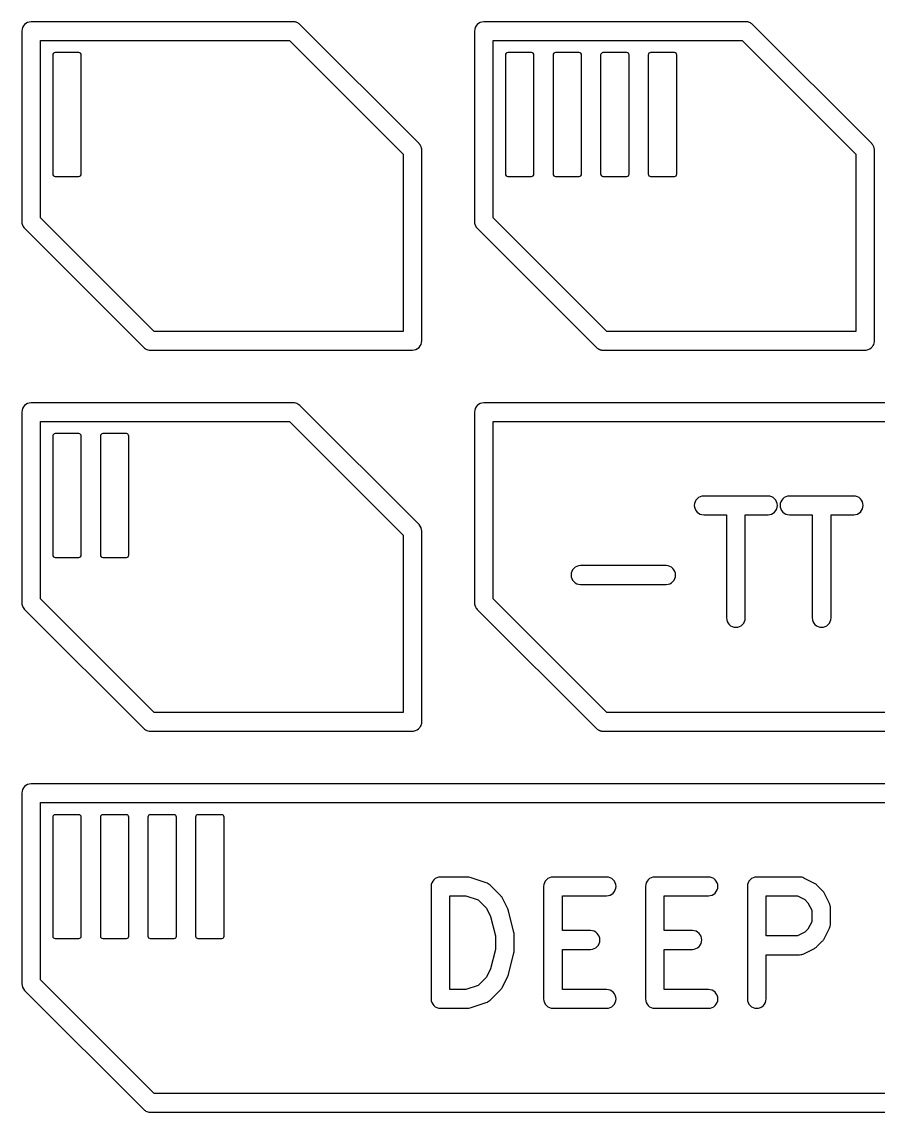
# Model space of a CAD drawing. Header units: millimetres. Extents: x 3 to 62, y 3 to 113.
# Drawn here: x 3.01 to 25.84, y 2.8 to 31.88 of the extents above; entities that cross this region are included whole.
import ezdxf

# ---------------------------------------------------------------- set-up
doc = ezdxf.new("R2010")
doc.units = ezdxf.units.MM
doc.layers.add('Layer_1', color=7, linetype='CONTINUOUS')

msp = doc.modelspace()

# ---------------------------------------------------------------- linework, layer by layer
at = {"layer": 'Layer_1', "color": 7}
for points in [[(10.245573, 31.877388), (3.261005, 31.877388), (3.260476, 31.877388), (3.260476, 31.877388)], [(10.278646, 31.875319), (10.278116, 31.875319)], [(10.310687, 31.86912), (10.310157, 31.86912)], [(10.341696, 31.858266), (10.341167, 31.858782)], [(13.597813, 28.62901), (13.59731, 28.629528), (10.422817, 31.804006), (10.422314, 31.804524)], [(22.310452, 31.877388), (15.325884, 31.877388), (15.325355, 31.877388), (15.325355, 31.877388)], [(22.343525, 31.875319), (22.343022, 31.875319)], [(22.375566, 31.86912), (22.375036, 31.86912)], [(22.406575, 31.858266), (22.406046, 31.858782)], [(25.662692, 28.62901), (25.662189, 28.62901), (25.662189, 28.629528), (22.487696, 31.804006), (22.487193, 31.804524)], [(3.010868, 31.627272), (3.010868, 26.547485)], [(15.075774, 31.627272), (15.075774, 26.547485)], [(3.833245, 30.992715), (3.833245, 27.817719)], [(4.530871, 31.055244), (3.895766, 31.055244)], [(4.593392, 27.817719), (4.593392, 30.992715)], [(15.898124, 30.992715), (15.898124, 27.817719)], [(16.59575, 31.055244), (15.960645, 31.055244)], [(16.658271, 27.817719), (16.658271, 30.992715)], [(17.168334, 30.992715), (17.168334, 27.817719)], [(17.86596, 31.055244), (17.230855, 31.055244)], [(17.928481, 27.817719), (17.928481, 30.992715)], [(18.438518, 30.992715), (18.438518, 27.817719)], [(19.135641, 31.055244), (18.500536, 31.055244)], [(19.198162, 27.817719), (19.198162, 30.992715)], [(19.708225, 30.992715), (19.708225, 27.817719)], [(20.405851, 31.055244), (19.770746, 31.055244)], [(20.468372, 27.817719), (20.468372, 30.992715)], [(13.623663, 28.597487), (13.619535, 28.604205), (13.619006, 28.604724)], [(13.670679, 23.372489), (13.670679, 28.446593)], [(25.735558, 23.372489), (25.735558, 28.446593)], [(3.895766, 27.75519), (4.530871, 27.75519)], [(15.960645, 27.75519), (16.59575, 27.75519)], [(17.230855, 27.75519), (17.86596, 27.75519)], [(18.500536, 27.75519), (19.135641, 27.75519)], [(19.770746, 27.75519), (20.405851, 27.75519)], [(3.043941, 26.422946), (3.04447, 26.42243), (3.047063, 26.418294)], [(3.083734, 26.370754), (6.25873, 23.195758), (6.259259, 23.195758)], [(15.094374, 26.452918), (15.098501, 26.444134)], [(15.148613, 26.370754), (18.323609, 23.195758), (18.324138, 23.195758)], [(6.435472, 23.122376), (13.420569, 23.122376)], [(18.348427, 23.174052), (18.348956, 23.173536)], [(18.397005, 23.145114), (18.406291, 23.140979)], [(18.500351, 23.122376), (18.50551, 23.122376), (25.485448, 23.122376)], [(10.245573, 21.717298), (3.261005, 21.717298), (3.260476, 21.717298), (3.260476, 21.717298)], [(13.59731, 18.469435), (10.422314, 21.644431)], [(46.440739, 21.717298), (46.44021, 21.717298), (15.325884, 21.717298), (15.325355, 21.717298), (15.325355, 21.717298)], [(3.010868, 21.467701), (3.010868, 16.387395)], [(15.075774, 21.467701), (15.075774, 16.387395)], [(3.833245, 20.832625), (3.833245, 17.657629)], [(4.530871, 20.895153), (3.895766, 20.895153)], [(4.593392, 17.657629), (4.593392, 20.832625)], [(5.103455, 20.832625), (5.103455, 17.657629)], [(5.800552, 20.895153), (5.165976, 20.895153)], [(5.863099, 17.657629), (5.863099, 20.832625)], [(22.899043, 19.232696), (22.042773, 19.232696), (22.042244, 19.232696), (21.184942, 19.232696), (21.184942, 19.232696)], [(25.184696, 19.232696), (24.328426, 19.232696), (24.327897, 19.232696), (23.470595, 19.232696), (23.470595, 19.232696)], [(21.184942, 18.732986), (21.792134, 18.732986), (21.792134, 15.982771)], [(22.292354, 15.982771), (22.292354, 18.732986), (22.899043, 18.732986)], [(23.470595, 18.732986), (24.077787, 18.732986), (24.077787, 15.982771)], [(24.578007, 15.982771), (24.578007, 18.732986), (25.184696, 18.732986)], [(13.670679, 13.212399), (13.670679, 18.292705)], [(3.895766, 17.5951), (4.530871, 17.5951)], [(5.165976, 17.5951), (5.800552, 17.5951)], [(20.185189, 17.375475), (17.899536, 17.375475)], [(17.899536, 16.875765), (20.185189, 16.875765)], [(15.094374, 16.292827), (15.098501, 16.284043)], [(3.043941, 16.262855), (3.04447, 16.26234), (3.047063, 16.258204)], [(3.083734, 16.210661), (6.25873, 13.035665), (6.259259, 13.035665)], [(15.148613, 16.210661), (18.323609, 13.035665), (18.324138, 13.035665)], [(6.435472, 12.962286), (13.420569, 12.962286)], [(18.348427, 13.013961), (18.348956, 13.013446)], [(18.397005, 12.985024), (18.406291, 12.980889)], [(18.500351, 12.962286), (18.50551, 12.962286), (49.615735, 12.962286)], [(58.505618, 11.557723), (3.261005, 11.557723), (3.260476, 11.557723), (3.260476, 11.557723)], [(3.010868, 11.307607), (3.010868, 6.227304)], [(3.833245, 10.672534), (3.833245, 7.497538)], [(4.530871, 10.735063), (3.895766, 10.735063)], [(4.593392, 7.497538), (4.593392, 10.672534)], [(5.103455, 10.672534), (5.103455, 7.497538)], [(5.800552, 10.735063), (5.165976, 10.735063)], [(5.863099, 7.497538), (5.863099, 10.672534)], [(6.373136, 10.672534), (6.373136, 7.497538)], [(7.070762, 10.735063), (6.435657, 10.735063)], [(7.133283, 7.497538), (7.133283, 10.672534)], [(7.643346, 10.672534), (7.643346, 7.497538)], [(8.340972, 10.735063), (7.705867, 10.735063)], [(8.403493, 7.497538), (8.403493, 10.672534)], [(14.883713, 9.073148), (14.16955, 9.073151)], [(15.391183, 8.917611), (14.96277, 9.060237)], [(18.597506, 9.073122), (17.169181, 9.073122), (17.169181, 9.073122)], [(21.312074, 9.073122), (19.88322, 9.073122), (19.88322, 9.073122)], [(23.741052, 9.073146), (22.597974, 9.073151)], [(24.138429, 8.903649), (23.852653, 9.046793)], [(13.91944, 8.823036), (13.91944, 5.822707)], [(15.774617, 8.571377), (15.48937, 8.857148)], [(16.91907, 8.823009), (16.91907, 7.394674), (16.91907, 5.82268)], [(19.633613, 8.823009), (19.633613, 7.394674), (19.633613, 5.82268)], [(22.347837, 8.823036), (22.347837, 7.251558), (22.347837, 5.822707)], [(24.34618, 8.713998), (24.203543, 8.856624)], [(15.96427, 8.220495), (15.821633, 8.506266)], [(18.169119, 7.644271), (17.419291, 7.644271), (17.419291, 8.572896), (18.597506, 8.572896)], [(20.883159, 7.644271), (20.133331, 7.644271), (20.133331, 8.572896), (21.312074, 8.572896)], [(24.535833, 8.363114), (24.392693, 8.648884)], [(16.12593, 7.597797), (15.98332, 8.169336)], [(24.562291, 7.823097), (24.562291, 8.251494)], [(24.392693, 7.425188), (24.535833, 7.710959)], [(3.895766, 7.435009), (4.530871, 7.435009)], [(5.165976, 7.435009), (5.800552, 7.435009)], [(6.435657, 7.435009), (7.070762, 7.435009)], [(7.705867, 7.435009), (8.340972, 7.435009)], [(16.133603, 7.108937), (16.133603, 7.537334)], [(24.203543, 7.217451), (24.34618, 7.360593)], [(15.98332, 6.476417), (16.12593, 7.047959)], [(18.597506, 6.072793), (17.419291, 6.072793), (17.419291, 7.144561), (18.169119, 7.144561)], [(21.312074, 6.072793), (20.133331, 6.072793), (20.133331, 7.144561), (20.883159, 7.144561)], [(22.847555, 5.822707), (22.847555, 7.001445), (23.741052, 7.001445)], [(23.852653, 7.027798), (24.138429, 7.17094)], [(15.821633, 6.139489), (15.96427, 6.425257)], [(3.083734, 6.050571), (6.25873, 2.875575)], [(15.48937, 5.789123), (15.774617, 6.074894)], [(14.16955, 5.57311), (14.883713, 5.57311)], [(14.96277, 5.585519), (15.391183, 5.728661)], [(17.169181, 5.573083), (18.597506, 5.573083)], [(19.88322, 5.573083), (21.312074, 5.573083)], [(6.339349, 2.822349), (6.340381, 2.821833)], [(6.397742, 2.805812), (6.402928, 2.80478)], [(6.448383, 2.802711), (61.680614, 2.802711)]]:
    msp.add_lwpolyline(points, dxfattribs=at)
for points in [[(3.510586, 31.377675), (10.141697, 31.377675), (13.170458, 28.348925), (13.170458, 23.622605), (6.538818, 23.622605), (3.510586, 26.650839), (3.510586, 31.377675)], [(15.575465, 31.377675), (22.206576, 31.377675), (25.23584, 28.348409), (25.23584, 23.622605), (18.604226, 23.622605), (15.575465, 26.651355), (15.575465, 31.377675)], [(3.510586, 21.217585), (10.142227, 21.217585), (13.170458, 18.18935), (13.170458, 13.462514), (6.538818, 13.462514), (3.510586, 16.490749), (3.510586, 21.217585)], [(15.575465, 21.217585), (46.337393, 21.217585), (49.365625, 18.18935), (49.365625, 13.462514), (18.604226, 13.462514), (15.575465, 16.491265), (15.575465, 21.217585)], [(3.510586, 11.057495), (58.402272, 11.057495), (61.430503, 8.02926), (61.430503, 3.302421), (6.539347, 3.302421), (3.510586, 6.331174), (3.510586, 11.057495)], [(14.419131, 8.572923), (14.842888, 8.572923), (15.177241, 8.461819), (15.392215, 8.246329), (15.504874, 8.021537), (15.633541, 7.506322), (15.633541, 7.13942), (15.504874, 6.624724), (15.392215, 6.399416), (15.177241, 6.184442), (14.842888, 6.07282), (14.419131, 6.07282)], [(22.847555, 8.572923), (23.681627, 8.572923), (23.878503, 8.474738), (23.963778, 8.388955), (24.062467, 8.192584), (24.062467, 7.882009), (23.963778, 7.685122), (23.878503, 7.599858), (23.681627, 7.501671), (22.847555, 7.501671)]]:
    msp.add_lwpolyline(points, close=True, dxfattribs=at)
for points in [[(3.260476, 31.877388), (3.122512, 31.877172), (3.010804, 31.765236), (3.010868, 31.627272)], [(10.278116, 31.875319), (10.267325, 31.876716), (10.256454, 31.877407), (10.245573, 31.877388)], [(10.310157, 31.86912), (10.299797, 31.871859), (10.289272, 31.87393), (10.278646, 31.875319)], [(10.341167, 31.858782), (10.331239, 31.862879), (10.321058, 31.866332), (10.310687, 31.86912)], [(10.422314, 31.804524), (10.399203, 31.827524), (10.371816, 31.845781), (10.341696, 31.858266)], [(15.325355, 31.877388), (15.187402, 31.877157), (15.075709, 31.765225), (15.075774, 31.627272)], [(22.343022, 31.875319), (22.332222, 31.876717), (22.321342, 31.877408), (22.310452, 31.877388)], [(22.375036, 31.86912), (22.364676, 31.871859), (22.354151, 31.87393), (22.343525, 31.875319)], [(22.406046, 31.858782), (22.396118, 31.862879), (22.385937, 31.866332), (22.375566, 31.86912)], [(22.487193, 31.804524), (22.464082, 31.827524), (22.436695, 31.845781), (22.406575, 31.858266)], [(3.895766, 31.055244), (3.861238, 31.055252), (3.833245, 31.027251), (3.833245, 30.992715)], [(4.593392, 30.992715), (4.593392, 31.027251), (4.565399, 31.055252), (4.530871, 31.055244)], [(15.960645, 31.055244), (15.926117, 31.055252), (15.898124, 31.027251), (15.898124, 30.992715)], [(16.658271, 30.992715), (16.658271, 31.027251), (16.630278, 31.055252), (16.59575, 31.055244)], [(17.230855, 31.055244), (17.196327, 31.055252), (17.168334, 31.027251), (17.168334, 30.992715)], [(17.928481, 30.992715), (17.928481, 31.027251), (17.900488, 31.055252), (17.86596, 31.055244)], [(18.500536, 31.055244), (18.466193, 31.054979), (18.438491, 31.027055), (18.438518, 30.992715)], [(19.198162, 30.992715), (19.198162, 31.027251), (19.170169, 31.055252), (19.135641, 31.055244)], [(19.770746, 31.055244), (19.736218, 31.055252), (19.708225, 31.027251), (19.708225, 30.992715)], [(20.468372, 30.992715), (20.468372, 31.027251), (20.440379, 31.055252), (20.405851, 31.055244)], [(13.608158, 28.616609), (13.604844, 28.620853), (13.601394, 28.624989), (13.597813, 28.62901)], [(13.619006, 28.604724), (13.615519, 28.608801), (13.611901, 28.612765), (13.608158, 28.616609)], [(13.638135, 28.575784), (13.633692, 28.583265), (13.628861, 28.59051), (13.623663, 28.597487)], [(13.653111, 28.545812), (13.648795, 28.556126), (13.643792, 28.566139), (13.638135, 28.575784)], [(13.662424, 28.516872), (13.65991, 28.526698), (13.656799, 28.536363), (13.653111, 28.545812)], [(13.666552, 28.496202), (13.665467, 28.503147), (13.66409, 28.510043), (13.662424, 28.516872)], [(13.669144, 28.480182), (13.668454, 28.485549), (13.667589, 28.490892), (13.666552, 28.496202)], [(25.67354, 28.616609), (25.670061, 28.620861), (25.666443, 28.624996), (25.662692, 28.62901)], [(25.683885, 28.604724), (25.680562, 28.608793), (25.677112, 28.612757), (25.67354, 28.616609)], [(25.703014, 28.575784), (25.697316, 28.585862), (25.690924, 28.595532), (25.683885, 28.604724)], [(25.71799, 28.545812), (25.713674, 28.556126), (25.708671, 28.566139), (25.703014, 28.575784)], [(25.727303, 28.516872), (25.724789, 28.526698), (25.721678, 28.536363), (25.71799, 28.545812)], [(25.734023, 28.480182), (25.7327, 28.492562), (25.730454, 28.504826), (25.727303, 28.516872)], [(13.669647, 28.467262), (13.669591, 28.471572), (13.669423, 28.47588), (13.669144, 28.480182)], [(13.670679, 28.446593), (13.670621, 28.453494), (13.670276, 28.46039), (13.669647, 28.467262)], [(25.734526, 28.467262), (25.73447, 28.471572), (25.734302, 28.47588), (25.734023, 28.480182)], [(25.735558, 28.446593), (25.7355, 28.453494), (25.735155, 28.46039), (25.734526, 28.467262)], [(3.833245, 27.817719), (3.833245, 27.783183), (3.861238, 27.755182), (3.895766, 27.75519)], [(4.530871, 27.75519), (4.565399, 27.755182), (4.593392, 27.783183), (4.593392, 27.817719)], [(15.898124, 27.817719), (15.898124, 27.783183), (15.926117, 27.755182), (15.960645, 27.75519)], [(16.59575, 27.75519), (16.630278, 27.755182), (16.658271, 27.783183), (16.658271, 27.817719)], [(17.168334, 27.817719), (17.168334, 27.783183), (17.196327, 27.755182), (17.230855, 27.75519)], [(17.86596, 27.75519), (17.900488, 27.755182), (17.928481, 27.783183), (17.928481, 27.817719)], [(18.438518, 27.817719), (18.438491, 27.783379), (18.466193, 27.755457), (18.500536, 27.75519)], [(19.135641, 27.75519), (19.170169, 27.755182), (19.198162, 27.783183), (19.198162, 27.817719)], [(19.708225, 27.817719), (19.708225, 27.783183), (19.736218, 27.755182), (19.770746, 27.75519)], [(20.405851, 27.75519), (20.440379, 27.755182), (20.468372, 27.783183), (20.468372, 27.817719)], [(3.010868, 26.547485), (3.010958, 26.543693), (3.011135, 26.539903), (3.011397, 26.536119)], [(3.011397, 26.536119), (3.011601, 26.531286), (3.011945, 26.526461), (3.012429, 26.521649)], [(3.012429, 26.521649), (3.013109, 26.516109), (3.013973, 26.510594), (3.015022, 26.505112)], [(3.015022, 26.505112), (3.018014, 26.487593), (3.022866, 26.470443), (3.029495, 26.453952)], [(15.075774, 26.547485), (15.075863, 26.543865), (15.07603, 26.540247), (15.076276, 26.536635)], [(15.076276, 26.536635), (15.07646, 26.531458), (15.076804, 26.526288), (15.077308, 26.521133)], [(15.077308, 26.521133), (15.07801, 26.515939), (15.078874, 26.510768), (15.079901, 26.505628)], [(15.079901, 26.505628), (15.082784, 26.487582), (15.087637, 26.469906), (15.094374, 26.452918)], [(3.029495, 26.453952), (3.03096, 26.450473), (3.032504, 26.447027), (3.034125, 26.443618)], [(3.034125, 26.443618), (3.03708, 26.436581), (3.040355, 26.429683), (3.043941, 26.422946)], [(3.047063, 26.418294), (3.057333, 26.401032), (3.069645, 26.38507), (3.083734, 26.370754)], [(15.098501, 26.444134), (15.10147, 26.437273), (15.104746, 26.430548), (15.108317, 26.42398)], [(15.108317, 26.42398), (15.110472, 26.420481), (15.112713, 26.417035), (15.115038, 26.413646)], [(15.115038, 26.413646), (15.124634, 26.398168), (15.135893, 26.383786), (15.148613, 26.370754)], [(13.597457, 23.1956), (13.644368, 23.242512), (13.670709, 23.306146), (13.670679, 23.372489)], [(25.702485, 23.247434), (25.72429, 23.285496), (25.735696, 23.328624), (25.735558, 23.372489)], [(6.259259, 23.195758), (6.290179, 23.164834), (6.328669, 23.142561), (6.370887, 23.131163)], [(6.370887, 23.131163), (6.39194, 23.125428), (6.413652, 23.122474), (6.435472, 23.122376)], [(13.420569, 23.122376), (13.486912, 23.122347), (13.550546, 23.148688), (13.597457, 23.1956)], [(18.324138, 23.195758), (18.331754, 23.188002), (18.339868, 23.180752), (18.348427, 23.174052)], [(18.348956, 23.173536), (18.357523, 23.167111), (18.366493, 23.161243), (18.375811, 23.155968)], [(18.375811, 23.155968), (18.382699, 23.152015), (18.389772, 23.148393), (18.397005, 23.145114)], [(18.406291, 23.140979), (18.41191, 23.13888), (18.417602, 23.136985), (18.423357, 23.135296)], [(18.423357, 23.135296), (18.427457, 23.13381), (18.431594, 23.132432), (18.435766, 23.131163)], [(18.435766, 23.131163), (18.441743, 23.129735), (18.447771, 23.128527), (18.453837, 23.127543)], [(18.453837, 23.127543), (18.458463, 23.126377), (18.463122, 23.125343), (18.467807, 23.124443)], [(18.467807, 23.124443), (18.473992, 23.123868), (18.480196, 23.123523), (18.486407, 23.123411)], [(18.486407, 23.123411), (18.491044, 23.122936), (18.495694, 23.122591), (18.500351, 23.122376)], [(25.485448, 23.122376), (25.496506, 23.122333), (25.507554, 23.123023), (25.518521, 23.124443)], [(25.518521, 23.124443), (25.584123, 23.133166), (25.64359, 23.167545), (25.683885, 23.220044)], [(25.683885, 23.220044), (25.690683, 23.228753), (25.696897, 23.237903), (25.702485, 23.247434)], [(3.260476, 21.717298), (3.122715, 21.717082), (3.01109, 21.605461), (3.010868, 21.467701)], [(10.310157, 21.709029), (10.289082, 21.714589), (10.267369, 21.717369), (10.245573, 21.717298)], [(10.422314, 21.644431), (10.391247, 21.675436), (10.352565, 21.697715), (10.310157, 21.709029)], [(15.325355, 21.717298), (15.187604, 21.717067), (15.075995, 21.605451), (15.075774, 21.467701)], [(3.895766, 20.895153), (3.861238, 20.895161), (3.833245, 20.867161), (3.833245, 20.832625)], [(4.593392, 20.832625), (4.593392, 20.867161), (4.565399, 20.895161), (4.530871, 20.895153)], [(5.165976, 20.895153), (5.131448, 20.895161), (5.103455, 20.867161), (5.103455, 20.832625)], [(5.863099, 20.832625), (5.863099, 20.867171), (5.835106, 20.895177), (5.800552, 20.895153)], [(21.184942, 19.232696), (21.046985, 19.232758), (20.935054, 19.121056), (20.934832, 18.983099)], [(23.149153, 18.983099), (23.148931, 19.121056), (23.037, 19.232758), (22.899043, 19.232696)], [(23.470595, 19.232696), (23.332638, 19.232758), (23.220707, 19.121056), (23.220485, 18.983099)], [(25.434807, 18.983099), (25.434585, 19.121056), (25.322653, 19.232758), (25.184696, 19.232696)], [(20.934832, 18.983099), (20.934802, 18.916757), (20.961143, 18.853122), (21.008054, 18.80621)], [(23.075931, 18.80621), (23.122843, 18.853122), (23.149184, 18.916757), (23.149153, 18.983099)], [(23.220485, 18.983099), (23.220455, 18.916757), (23.246796, 18.853122), (23.293707, 18.80621)], [(25.361584, 18.80621), (25.408496, 18.853122), (25.434837, 18.916757), (25.434807, 18.983099)], [(21.008054, 18.80621), (21.054965, 18.759299), (21.118599, 18.732957), (21.184942, 18.732986)], [(22.899043, 18.732986), (22.965386, 18.732957), (23.02902, 18.759299), (23.075931, 18.80621)], [(23.293707, 18.80621), (23.340618, 18.759299), (23.404252, 18.732957), (23.470595, 18.732986)], [(25.184696, 18.732986), (25.251039, 18.732957), (25.314673, 18.759299), (25.361584, 18.80621)], [(13.670679, 18.292705), (13.670628, 18.359014), (13.644237, 18.422586), (13.59731, 18.469435)], [(3.833245, 17.657629), (3.833245, 17.623093), (3.861238, 17.595092), (3.895766, 17.5951)], [(4.530871, 17.5951), (4.565399, 17.595092), (4.593392, 17.623093), (4.593392, 17.657629)], [(5.103455, 17.657629), (5.103455, 17.623093), (5.131448, 17.595092), (5.165976, 17.5951)], [(5.800552, 17.5951), (5.835106, 17.595076), (5.863099, 17.623082), (5.863099, 17.657629)], [(17.899536, 17.375475), (17.761578, 17.375536), (17.649647, 17.263835), (17.649425, 17.125878)], [(20.435299, 17.125878), (20.435077, 17.263835), (20.323146, 17.375536), (20.185189, 17.375475)], [(17.649425, 17.125878), (17.649395, 17.059535), (17.675736, 16.9959), (17.722647, 16.948989)], [(17.722647, 16.948989), (17.769559, 16.902077), (17.833193, 16.875735), (17.899536, 16.875765)], [(20.185189, 16.875765), (20.251532, 16.875735), (20.315166, 16.902077), (20.362077, 16.948989)], [(20.362077, 16.948989), (20.408988, 16.9959), (20.435329, 17.059535), (20.435299, 17.125878)], [(3.010868, 16.387395), (3.010958, 16.383601), (3.011135, 16.379811), (3.011397, 16.376026)], [(3.011397, 16.376026), (3.011601, 16.371194), (3.011945, 16.36637), (3.012429, 16.361558)], [(3.012429, 16.361558), (3.013109, 16.356019), (3.013973, 16.350503), (3.015022, 16.345022)], [(3.015022, 16.345022), (3.018014, 16.327503), (3.022866, 16.310352), (3.029495, 16.293862)], [(3.029495, 16.293862), (3.03096, 16.290383), (3.032504, 16.286937), (3.034125, 16.283527)], [(3.034125, 16.283527), (3.03708, 16.276491), (3.040355, 16.269593), (3.043941, 16.262855)], [(15.075774, 16.387395), (15.075863, 16.383775), (15.07603, 16.380157), (15.076276, 16.376544)], [(15.076276, 16.376544), (15.076459, 16.371367), (15.076804, 16.366196), (15.077308, 16.36104)], [(15.077308, 16.36104), (15.07801, 16.355846), (15.078874, 16.350677), (15.079901, 16.345538)], [(15.079901, 16.345538), (15.082784, 16.327491), (15.087637, 16.309816), (15.094374, 16.292827)], [(15.098501, 16.284043), (15.10147, 16.277182), (15.104746, 16.270458), (15.108317, 16.26389)], [(3.047063, 16.258204), (3.057332, 16.240941), (3.069645, 16.224978), (3.083734, 16.210661)], [(15.108317, 16.26389), (15.110472, 16.26039), (15.112713, 16.256943), (15.115038, 16.253553)], [(15.115038, 16.253553), (15.124634, 16.238075), (15.135893, 16.223693), (15.148613, 16.210661)], [(21.792134, 15.982771), (21.792103, 15.916427), (21.818443, 15.852792), (21.865355, 15.80588)], [(21.865355, 15.80588), (21.912266, 15.758968), (21.975901, 15.732625), (22.042244, 15.732655)], [(22.042244, 15.732655), (22.108587, 15.732625), (22.172222, 15.758968), (22.219133, 15.80588)], [(22.219133, 15.80588), (22.266044, 15.852792), (22.292385, 15.916427), (22.292354, 15.982771)], [(24.077787, 15.982771), (24.077756, 15.916427), (24.104097, 15.852792), (24.151008, 15.80588)], [(24.151008, 15.80588), (24.197919, 15.758968), (24.261554, 15.732625), (24.327897, 15.732655)], [(24.327897, 15.732655), (24.39424, 15.732625), (24.457875, 15.758968), (24.504786, 15.80588)], [(24.504786, 15.80588), (24.551698, 15.852792), (24.578038, 15.916427), (24.578007, 15.982771)], [(13.619006, 13.059954), (13.625804, 13.068663), (13.632018, 13.077813), (13.637606, 13.087344)], [(13.637606, 13.087344), (13.659411, 13.125405), (13.670817, 13.168534), (13.670679, 13.212399)], [(6.259259, 13.035665), (6.290179, 13.004741), (6.328669, 12.982468), (6.370887, 12.97107)], [(6.370887, 12.97107), (6.39194, 12.965336), (6.413652, 12.962383), (6.435472, 12.962286)], [(13.420569, 12.962286), (13.431627, 12.962242), (13.442675, 12.962933), (13.453642, 12.964352)], [(13.453642, 12.964352), (13.519244, 12.973076), (13.578711, 13.007455), (13.619006, 13.059954)], [(18.324138, 13.035665), (18.331754, 13.02791), (18.339868, 13.02066), (18.348427, 13.013961)], [(18.348956, 13.013446), (18.357522, 13.007019), (18.366493, 13.00115), (18.375811, 12.995875)], [(18.375811, 12.995875), (18.3827, 12.991923), (18.389772, 12.988302), (18.397005, 12.985024)], [(18.406291, 12.980889), (18.41191, 12.97879), (18.417602, 12.976894), (18.423357, 12.975205)], [(18.423357, 12.975205), (18.427457, 12.973719), (18.431594, 12.97234), (18.435766, 12.97107)], [(18.435766, 12.97107), (18.441743, 12.969643), (18.447771, 12.968436), (18.453837, 12.967453)], [(18.453837, 12.967453), (18.458463, 12.966286), (18.463122, 12.965252), (18.467807, 12.964352)], [(18.467807, 12.964352), (18.473992, 12.963777), (18.480196, 12.963433), (18.486407, 12.96332)], [(18.486407, 12.96332), (18.491044, 12.962845), (18.495694, 12.962501), (18.500351, 12.962286)], [(3.260476, 11.557723), (3.122512, 11.557507), (3.010804, 11.445571), (3.010868, 11.307607)], [(3.895766, 10.735063), (3.861238, 10.735071), (3.833245, 10.70707), (3.833245, 10.672534)], [(4.593392, 10.672534), (4.593392, 10.70707), (4.565399, 10.735071), (4.530871, 10.735063)], [(5.165976, 10.735063), (5.131448, 10.735071), (5.103455, 10.70707), (5.103455, 10.672534)], [(5.863099, 10.672534), (5.863099, 10.707081), (5.835106, 10.735087), (5.800552, 10.735063)], [(6.435657, 10.735063), (6.401129, 10.735071), (6.373136, 10.70707), (6.373136, 10.672534)], [(7.133283, 10.672534), (7.133283, 10.70707), (7.10529, 10.735071), (7.070762, 10.735063)], [(7.705867, 10.735063), (7.671339, 10.735071), (7.643346, 10.70707), (7.643346, 10.672534)], [(8.403493, 10.672534), (8.403493, 10.70707), (8.3755, 10.735071), (8.340972, 10.735063)], [(14.16955, 9.073151), (14.103209, 9.073174), (14.039578, 9.04683), (13.992669, 8.999919)], [(14.96277, 9.060237), (14.937283, 9.068762), (14.910588, 9.073122), (14.883713, 9.073148)], [(17.169181, 9.073122), (17.10284, 9.073145), (17.03921, 9.046801), (16.9923, 8.999891)], [(18.774394, 8.999898), (18.727483, 9.04681), (18.663848, 9.073152), (18.597506, 9.073122)], [(19.88322, 9.073122), (19.745264, 9.072892), (19.633563, 8.960966), (19.633613, 8.823009)], [(21.488962, 8.999898), (21.442051, 9.04681), (21.378417, 9.073152), (21.312074, 9.073122)], [(22.597974, 9.073151), (22.531628, 9.073181), (22.467991, 9.04684), (22.421075, 8.999928)], [(23.852653, 9.046793), (23.817997, 9.064105), (23.779792, 9.073126), (23.741052, 9.073146)], [(13.992669, 8.999919), (13.945759, 8.953008), (13.919416, 8.889377), (13.91944, 8.823036)], [(15.48937, 8.857148), (15.461799, 8.884677), (15.428176, 8.905382), (15.391183, 8.917611)], [(16.9923, 8.999891), (16.94539, 8.95298), (16.919047, 8.88935), (16.91907, 8.823009)], [(18.847616, 8.823009), (18.847646, 8.889352), (18.821305, 8.952986), (18.774394, 8.999898)], [(18.774394, 8.64612), (18.821305, 8.693032), (18.847646, 8.756666), (18.847616, 8.823009)], [(21.562185, 8.823009), (21.562215, 8.889352), (21.535874, 8.952986), (21.488962, 8.999898)], [(21.488962, 8.64612), (21.535874, 8.693032), (21.562215, 8.756666), (21.562185, 8.823009)], [(22.421075, 8.999928), (22.37416, 8.953017), (22.347813, 8.889381), (22.347837, 8.823036)], [(24.203543, 8.856624), (24.184514, 8.875706), (24.162526, 8.891585), (24.138429, 8.903649)], [(15.821633, 8.506266), (15.809572, 8.530362), (15.793695, 8.552349), (15.774617, 8.571377)], [(18.597506, 8.572896), (18.663848, 8.572867), (18.727483, 8.599208), (18.774394, 8.64612)], [(21.312074, 8.572896), (21.378417, 8.572867), (21.442051, 8.599208), (21.488962, 8.64612)], [(24.392693, 8.648884), (24.380785, 8.672945), (24.36508, 8.694932), (24.34618, 8.713998)], [(15.98332, 8.169336), (15.978856, 8.187033), (15.972468, 8.204189), (15.96427, 8.220495)], [(24.562291, 8.251494), (24.562242, 8.290248), (24.553184, 8.32846), (24.535833, 8.363114)], [(16.133603, 7.537334), (16.13352, 7.557726), (16.130944, 7.578031), (16.12593, 7.597797)], [(18.41923, 7.394674), (18.419008, 7.532631), (18.307076, 7.644332), (18.169119, 7.644271)], [(21.133269, 7.394674), (21.133047, 7.532631), (21.021116, 7.644332), (20.883159, 7.644271)], [(24.535833, 7.710959), (24.553262, 7.745769), (24.562322, 7.784168), (24.562291, 7.823097)], [(3.833245, 7.497538), (3.833245, 7.463002), (3.861238, 7.435001), (3.895766, 7.435009)], [(4.530871, 7.435009), (4.565399, 7.435001), (4.593392, 7.463002), (4.593392, 7.497538)], [(5.103455, 7.497538), (5.103455, 7.463002), (5.131448, 7.435001), (5.165976, 7.435009)], [(5.800552, 7.435009), (5.835106, 7.434985), (5.863099, 7.462992), (5.863099, 7.497538)], [(6.373136, 7.497538), (6.373136, 7.463002), (6.401129, 7.435001), (6.435657, 7.435009)], [(7.070762, 7.435009), (7.10529, 7.435001), (7.133283, 7.463002), (7.133283, 7.497538)], [(7.643346, 7.497538), (7.643346, 7.463002), (7.671339, 7.435001), (7.705867, 7.435009)], [(8.340972, 7.435009), (8.3755, 7.435001), (8.403493, 7.463002), (8.403493, 7.497538)], [(18.346007, 7.217785), (18.392919, 7.264696), (18.41926, 7.328331), (18.41923, 7.394674)], [(21.060047, 7.217785), (21.106958, 7.264696), (21.133299, 7.328331), (21.133269, 7.394674)], [(24.34618, 7.360593), (24.365034, 7.379502), (24.380738, 7.40131), (24.392693, 7.425188)], [(16.12593, 7.047959), (16.130986, 7.067892), (16.133563, 7.088373), (16.133603, 7.108937)], [(18.169119, 7.144561), (18.235462, 7.144531), (18.299096, 7.170873), (18.346007, 7.217785)], [(20.883159, 7.144561), (20.949502, 7.144531), (21.013136, 7.170873), (21.060047, 7.217785)], [(23.741052, 7.001445), (23.779792, 7.001465), (23.817997, 7.010486), (23.852653, 7.027798)], [(24.138429, 7.17094), (24.16249, 7.182847), (24.184476, 7.198552), (24.203543, 7.217451)], [(15.96427, 6.425257), (15.972468, 6.441564), (15.978856, 6.45872), (15.98332, 6.476417)], [(3.010868, 6.227304), (3.010785, 6.161066), (3.036992, 6.097503), (3.083734, 6.050571)], [(15.774617, 6.074894), (15.79365, 6.093766), (15.809525, 6.115576), (15.821633, 6.139489)], [(13.91944, 5.822707), (13.919662, 5.68475), (14.031593, 5.573048), (14.16955, 5.57311)], [(16.91907, 5.82268), (16.919306, 5.684729), (17.031229, 5.573035), (17.169181, 5.573083)], [(18.774394, 5.999569), (18.727483, 6.046481), (18.663848, 6.072823), (18.597506, 6.072793)], [(18.597506, 5.573083), (18.735463, 5.573022), (18.847394, 5.684723), (18.847616, 5.82268)], [(18.847616, 5.82268), (18.847646, 5.889023), (18.821305, 5.952657), (18.774394, 5.999569)], [(19.633613, 5.82268), (19.633848, 5.684925), (19.745465, 5.573312), (19.88322, 5.573083)], [(21.488962, 5.999569), (21.442051, 6.046481), (21.378417, 6.072823), (21.312074, 6.072793)], [(21.312074, 5.573083), (21.450031, 5.573022), (21.561963, 5.684723), (21.562185, 5.82268)], [(21.562185, 5.82268), (21.562215, 5.889023), (21.535874, 5.952657), (21.488962, 5.999569)], [(22.347837, 5.822707), (22.348059, 5.684739), (22.460007, 5.573034), (22.597974, 5.57311)], [(22.597974, 5.57311), (22.735725, 5.57334), (22.847334, 5.684956), (22.847555, 5.822707)], [(14.883713, 5.57311), (14.910561, 5.572974), (14.937255, 5.577164), (14.96277, 5.585519)], [(15.391183, 5.728661), (15.428176, 5.740889), (15.461799, 5.761594), (15.48937, 5.789123)], [(6.25873, 2.875575), (6.281887, 2.85276), (6.309271, 2.834681), (6.339349, 2.822349)], [(6.340381, 2.821833), (6.358794, 2.814226), (6.378052, 2.808848), (6.397742, 2.805812)], [(6.402928, 2.80478), (6.417985, 2.80271), (6.4332, 2.802018), (6.448383, 2.802711)]]:
    msp.add_open_spline(points, degree=3, dxfattribs=at)

doc.saveas('drawing.dxf')
